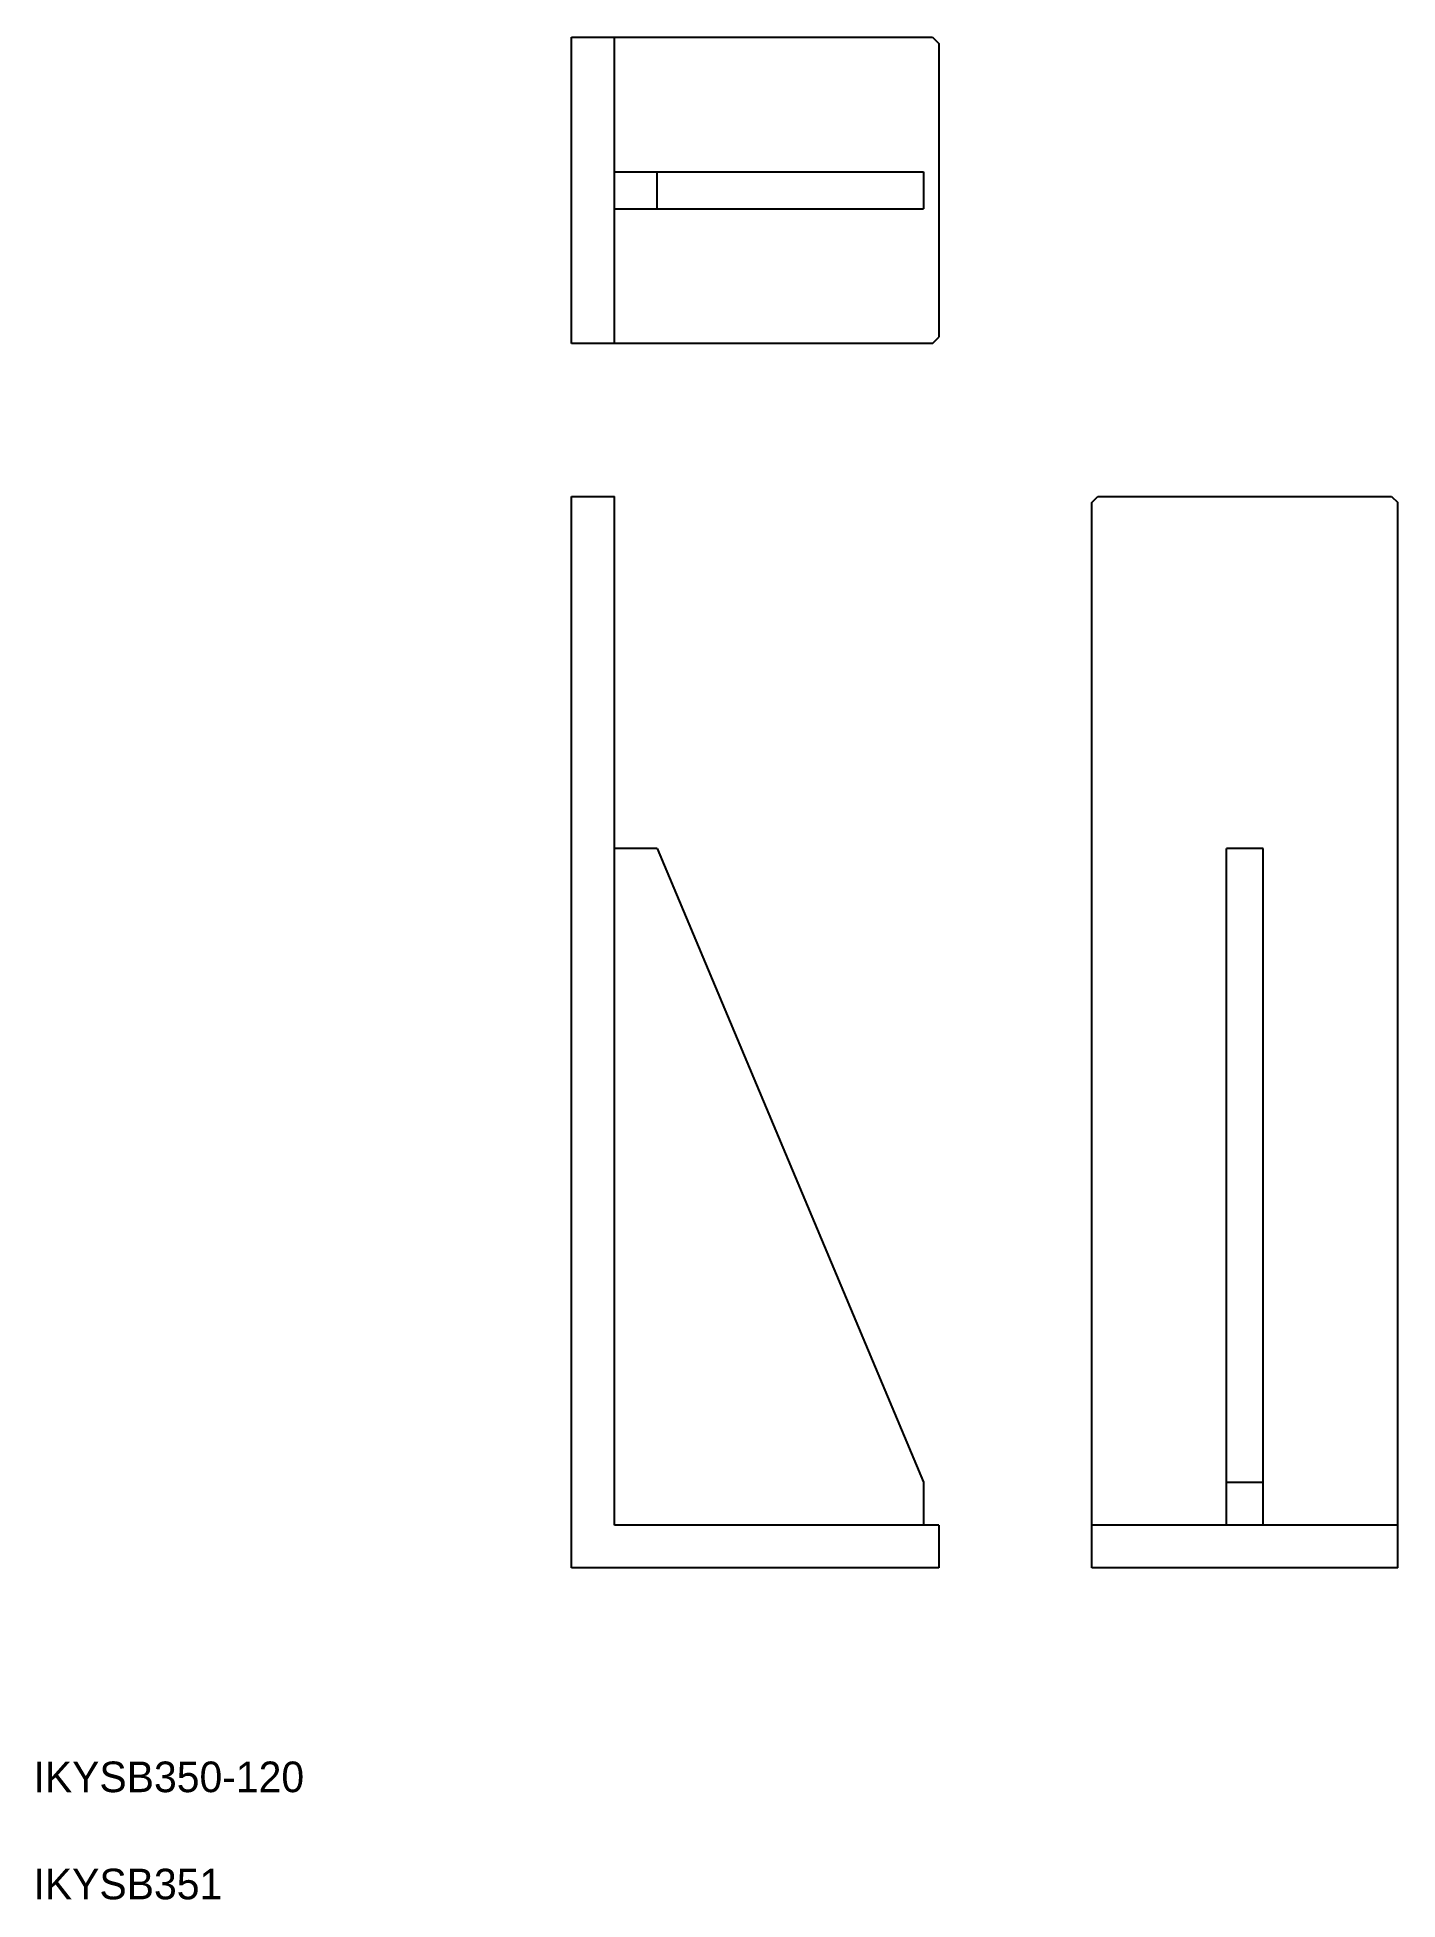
# Model space of a CAD drawing. Extents: x 51 to 496, y 50 to 658.
import ezdxf

# ---------------------------------------------------------------- set-up
doc = ezdxf.new("R2010")
doc.units = 0
doc.layers.get('0').update_dxf_attribs({"linetype": 'CONTINUOUS'})

msp = doc.modelspace()

# ---------------------------------------------------------------- linework, layer by layer
at = {"color": 7, "linetype": 'CONTINUOUS'}
for p, q in [((225.87, 658.27), (343.87, 658.27)), ((225.87, 558.27), (225.87, 658.27)), ((239.87, 558.27), (239.87, 658.27)), ((343.87, 658.27), (345.87, 656.27)), ((345.87, 656.27), (345.87, 560.27)), ((239.87, 614.27), (340.87, 614.27)), ((253.87, 602.27), (253.87, 614.27)), ((340.87, 614.27), (340.87, 602.27)), ((239.87, 602.27), (340.87, 602.27)), ((343.87, 558.27), (345.87, 560.27)), ((343.87, 558.27), (225.87, 558.27)), ((225.87, 158.27), (225.87, 508.27)), ((225.87, 508.27), (239.87, 508.27)), ((239.87, 172.27), (239.87, 508.27)), ((395.87, 506.27), (397.87, 508.27)), ((395.87, 158.27), (395.87, 506.27)), ((397.87, 508.27), (493.87, 508.27)), ((493.87, 508.27), (495.87, 506.27)), ((495.87, 158.27), (495.87, 506.27)), ((253.87, 393.27), (239.87, 393.27)), ((253.87, 393.27), (340.87, 186.27)), ((439.87, 172.27), (439.87, 393.27)), ((451.87, 393.27), (439.87, 393.27)), ((451.87, 172.27), (451.87, 393.27)), ((340.87, 186.27), (340.87, 172.27)), ((439.87, 186.27), (451.87, 186.27)), ((345.87, 172.27), (239.87, 172.27)), ((345.87, 172.27), (345.87, 158.27)), ((495.87, 172.27), (395.87, 172.27)), ((345.87, 158.27), (225.87, 158.27)), ((495.87, 158.27), (395.87, 158.27))]:
    msp.add_line(p, q, dxfattribs=at)

# ---------------------------------------------------------------- texts
for s, p in [('IKYSB350-120', (50, 85)), ('IKYSB351', (50, 50))]:
    msp.add_text(s, height=10, dxfattribs=at).set_placement(p)

doc.saveas('drawing.dxf')
